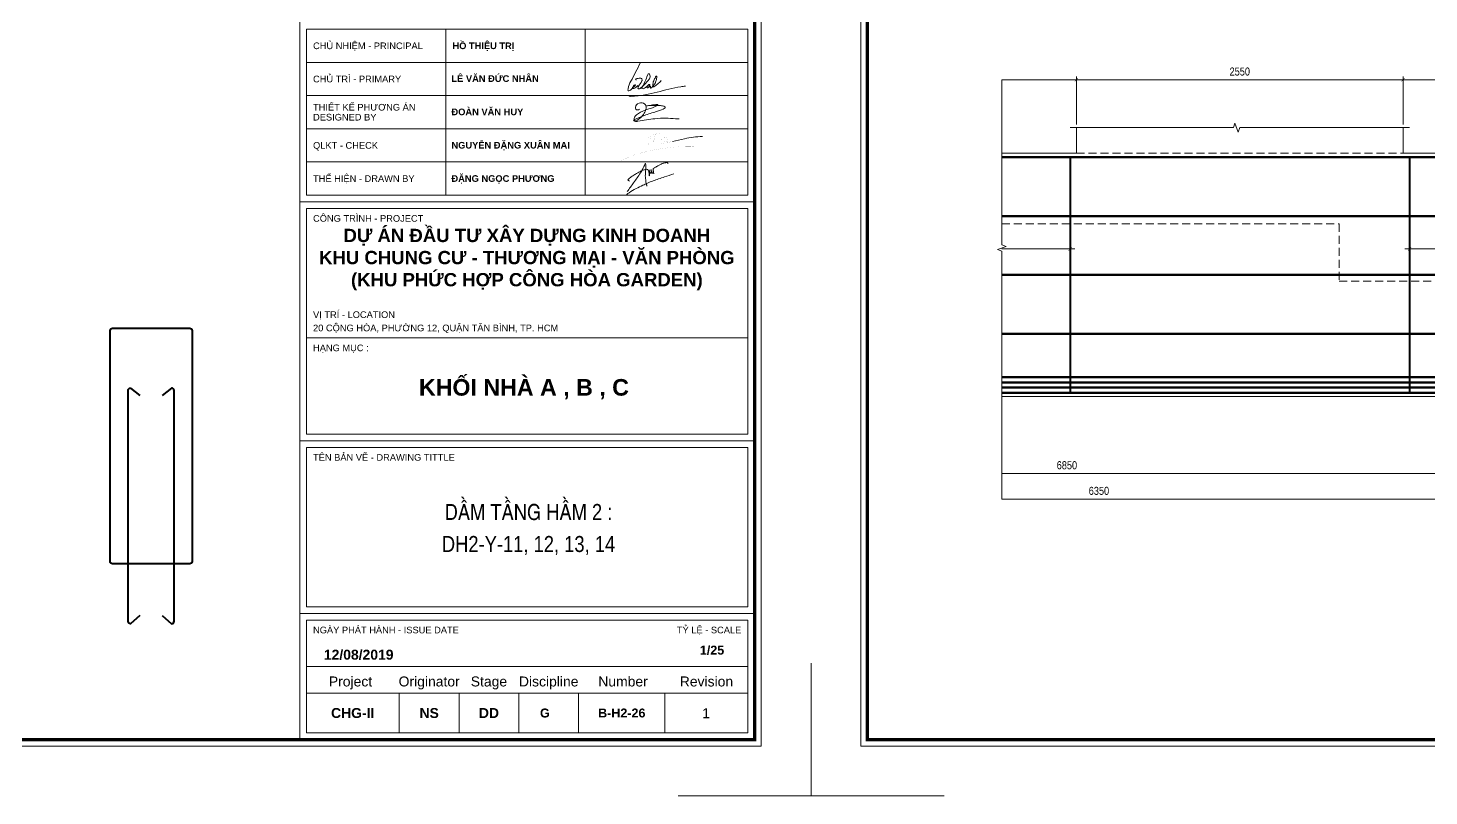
# Model space of a CAD drawing. Header units: millimetres. Extents: x 3014920 to 3563667, y -1638653 to -1356471.
# Drawn here: x 3165103 to 3176043, y -1621074 to -1615076 of the extents above; entities that cross this region are included whole.
import ezdxf
from ezdxf.enums import TextEntityAlignment as Align
from ezdxf.xclip import XClip

# ---------------------------------------------------------------- set-up
doc = ezdxf.new("R2010")
doc.units = ezdxf.units.MM
doc.header["$MEASUREMENT"] = 0
doc.header["$XCLIPFRAME"] = 0
doc.header["$PDMODE"] = 2
doc.linetypes.add('CENTER', pattern=[2, 1.25, -0.25, 0.25, -0.25])
doc.linetypes.add('HIDDEN', pattern=[0.375, 0.25, -0.125])
doc.layers.get('0').update_dxf_attribs({"lineweight": 9})
doc.layers.get('Defpoints').update_dxf_attribs({"color": 10, "lineweight": 0})
for name, color, linetype, lineweight in [('CDAI', 21, 'Continuous', 40), ('CHG_XX_Khung ten$0$TEXT', 7, 'Continuous', 15), ('CHUNHO', 7, 'CENTER', 13), ('CHUTO', 51, 'Continuous', 15), ('CTHEP', 50, 'Continuous', 50), ('DBAO', 90, 'Continuous', 13), ('DGIONG', 130, 'Continuous', 13), ('KTH', 154, 'Continuous', 9), ('Net khuat', 8, 'HIDDEN', 13)]:
    doc.layers.add(name, color=color, linetype=linetype, lineweight=lineweight)
doc.styles.add('ArialB', font='arialbd.ttf')
doc.styles.add('CHG_XX_Khung ten$0$A1 BORDER$0$ARIAL', font='arial.ttf')
doc.styles.add('CHG_XX_Khung ten$0$A1 BORDER$0$Arial - Bold', font='arialbd.ttf', dxfattribs={"height": 2.5})
doc.styles.add('CHG_XX_Khung ten$0$arial', font='arial.ttf')
doc.styles.add('CHG_XX_Khung ten$0$Arial - Bold', font='arialbd.ttf')
doc.styles.add('CHG_XX_Khung ten$0$title block pccc$0$ARIAL', font='arial.ttf')
doc.styles.add('CHG_XX_Khung ten$0$title block pccc$0$Arial - Bold', font='arialbd.ttf', dxfattribs={"height": 2.5})
doc.styles.add('Star-HelCon', font='VHELVCN_0.TTF')
doc.styles.add('TTP-HelCon', font='VHELVCN_0.TTF')
doc.dimstyles.new('TTP-25', dxfattribs={"dimscale": 25, "dimtxt": 2.5, "dimasz": 1, "dimexe": 1, "dimexo": 1, "dimgap": 0.09, "dimtad": 0, "dimdec": 4, "dimrnd": 1, "dimzin": 9, "dimdsep": 46, "dimtxsty": 'TTP-HelCon', "dimblk": 'ARCHTICK', "dimcen": 0.09, "dimdle": 1.5, "dimclrd": 256, "dimclre": 256, "dimclrt": 7, "dimadec": 0, "dimazin": 0, "dimtfac": 1, "dimtdec": 4, "dimtmove": 0, "dimatfit": 3, "dimldrblk": 'ARCHTICK', "dimfxl": 1, "dimtvp": 1, "dimtolj": 1, "dimtzin": 0, "dimarcsym": 0})

# ---------------------------------------------------------------- blocks, each defined once
blk = doc.blocks.new('_ArchTick')
at = {"color": 0, "linetype": 'ByBlock', "const_width": 0.15}
blk.add_lwpolyline([(-0.5, -0.5), (0.5, 0.5)], dxfattribs=at)
blk = doc.blocks.new('*D818')
at = {"layer": 'Defpoints', "color": 0, "transparency": 16777216}
for p in [(27550, 574), (27550, 300), (29450, 300)]:
    blk.add_point(p, dxfattribs=at)
at = {"layer": 'KTH', "lineweight": -2, "transparency": 16777216}
for p, q in [((29488, 574), (27513, 574)), ((27550, 325), (27550, 599)), ((29450, 325), (29450, 599))]:
    blk.add_line(p, q, dxfattribs=at)
at = {"layer": 'KTH', "lineweight": -2, "transparency": 16777216, "xscale": 25, "yscale": 25, "zscale": 25, "rotation": 180}
blk.add_blockref('_ArchTick', (27550, 574), dxfattribs=at)
at = {"layer": 'KTH', "lineweight": -2, "transparency": 16777216, "xscale": 25, "yscale": 25, "zscale": 25}
blk.add_blockref('_ArchTick', (29450, 574), dxfattribs=at)
at = {"layer": 'KTH', "color": 7, "transparency": 16777216, "insert": (28500, 638), "char_height": 62.5, "attachment_point": 5, "style": 'TTP-HelCon'}
blk.add_mtext('\\A1;1900', dxfattribs=at)
blk = doc.blocks.new('*D820')
at = {"layer": 'Defpoints', "color": 0, "transparency": 16777216}
for p in [(24950, -188), (21500, -550), (21500, -747)]:
    blk.add_point(p, dxfattribs=at)
at = {"layer": 'KTH', "lineweight": -2, "transparency": 16777216}
for p, q in [((24950, -213), (24950, -772)), ((21500, -575), (21500, -772)), ((24987, -747), (21463, -747))]:
    blk.add_line(p, q, dxfattribs=at)
at = {"layer": 'KTH', "lineweight": -2, "transparency": 16777216, "xscale": 25, "yscale": 25, "zscale": 25, "rotation": 180}
blk.add_blockref('_ArchTick', (21500, -747), dxfattribs=at)
at = {"layer": 'KTH', "lineweight": -2, "transparency": 16777216, "xscale": 25, "yscale": 25, "zscale": 25}
blk.add_blockref('_ArchTick', (24950, -747), dxfattribs=at)
at = {"layer": 'KTH', "color": 7, "transparency": 16777216, "insert": (23225, -677), "char_height": 62.5, "attachment_point": 5, "style": 'TTP-HelCon'}
blk.add_mtext('\\A1;6Þ12a300-3', dxfattribs=at)
blk = doc.blocks.new('*D822')
at = {"layer": 'Defpoints', "color": 0, "transparency": 16777216}
for p in [(22000, -2501), (28350, -2501), (28350, -2701)]:
    blk.add_point(p, dxfattribs=at)
at = {"layer": 'KTH', "lineweight": -2, "transparency": 16777216}
for p, q in [((22000, -2526), (22000, -2726)), ((28350, -2526), (28350, -2726)), ((21963, -2701), (28388, -2701))]:
    blk.add_line(p, q, dxfattribs=at)
at = {"layer": 'KTH', "lineweight": -2, "transparency": 16777216, "xscale": 25, "yscale": 25, "zscale": 25, "rotation": 180}
blk.add_blockref('_ArchTick', (22000, -2701), dxfattribs=at)
at = {"layer": 'KTH', "lineweight": -2, "transparency": 16777216, "xscale": 25, "yscale": 25, "zscale": 25}
blk.add_blockref('_ArchTick', (28350, -2701), dxfattribs=at)
at = {"layer": 'KTH', "color": 7, "transparency": 16777216, "insert": (25175, -2637), "char_height": 62.5, "attachment_point": 5, "style": 'TTP-HelCon'}
blk.add_mtext('\\A1;6350', dxfattribs=at)
blk = doc.blocks.new('*D827')
at = {"layer": 'Defpoints', "color": 0, "transparency": 16777216}
for p in [(27600, -545), (30550, -550), (30550, -747)]:
    blk.add_point(p, dxfattribs=at)
at = {"layer": 'KTH', "lineweight": -2, "transparency": 16777216}
for p, q in [((27600, -570), (27600, -772)), ((30550, -575), (30550, -772)), ((27563, -747), (30588, -747))]:
    blk.add_line(p, q, dxfattribs=at)
at = {"layer": 'KTH', "lineweight": -2, "transparency": 16777216, "xscale": 25, "yscale": 25, "zscale": 25, "rotation": 180}
blk.add_blockref('_ArchTick', (27600, -747), dxfattribs=at)
at = {"layer": 'KTH', "lineweight": -2, "transparency": 16777216, "xscale": 25, "yscale": 25, "zscale": 25}
blk.add_blockref('_ArchTick', (30550, -747), dxfattribs=at)
at = {"layer": 'KTH', "color": 7, "transparency": 16777216, "insert": (29075, -677), "char_height": 62.5, "attachment_point": 5, "style": 'TTP-HelCon'}
blk.add_mtext('\\A1;4Þ14a250-3', dxfattribs=at)
blk = doc.blocks.new('*D843')
at = {"layer": 'Defpoints', "color": 0, "transparency": 16777216}
for p in [(25000, 574), (25000, 200), (23400, -30)]:
    blk.add_point(p, dxfattribs=at)
at = {"layer": 'KTH', "lineweight": -2, "transparency": 16777216}
for p, q in [((23363, 574), (25037, 574)), ((23400, -5), (23400, 599)), ((25000, 225), (25000, 599))]:
    blk.add_line(p, q, dxfattribs=at)
at = {"layer": 'KTH', "lineweight": -2, "transparency": 16777216, "xscale": 25, "yscale": 25, "zscale": 25, "rotation": 180}
blk.add_blockref('_ArchTick', (23400, 574), dxfattribs=at)
at = {"layer": 'KTH', "lineweight": -2, "transparency": 16777216, "xscale": 25, "yscale": 25, "zscale": 25}
blk.add_blockref('_ArchTick', (25000, 574), dxfattribs=at)
at = {"layer": 'KTH', "color": 7, "transparency": 16777216, "insert": (24200, 638), "char_height": 62.5, "attachment_point": 5, "style": 'TTP-HelCon'}
blk.add_mtext('\\A1;1600', dxfattribs=at)
blk = doc.blocks.new('*D844')
at = {"layer": 'Defpoints', "color": 0, "transparency": 16777216}
for p in [(21500, -1570), (28350, -2200), (21500, -2501)]:
    blk.add_point(p, dxfattribs=at)
at = {"layer": 'KTH', "lineweight": -2, "transparency": 16777216}
for p, q in [((21500, -1595), (21500, -2526)), ((28350, -2225), (28350, -2526)), ((28388, -2501), (21463, -2501))]:
    blk.add_line(p, q, dxfattribs=at)
at = {"layer": 'KTH', "lineweight": -2, "transparency": 16777216, "xscale": 25, "yscale": 25, "zscale": 25, "rotation": 180}
blk.add_blockref('_ArchTick', (21500, -2501), dxfattribs=at)
at = {"layer": 'KTH', "lineweight": -2, "transparency": 16777216, "xscale": 25, "yscale": 25, "zscale": 25}
blk.add_blockref('_ArchTick', (28350, -2501), dxfattribs=at)
at = {"layer": 'KTH', "color": 7, "transparency": 16777216, "insert": (24925, -2437), "char_height": 62.5, "attachment_point": 5, "style": 'TTP-HelCon'}
blk.add_mtext('\\A1;6850', dxfattribs=at)
blk = doc.blocks.new('*D851')
at = {"layer": 'Defpoints', "color": 0, "transparency": 16777216}
for p in [(27550, 574), (25000, 200), (27550, 200)]:
    blk.add_point(p, dxfattribs=at)
at = {"layer": 'KTH', "lineweight": -2, "transparency": 16777216}
for p, q in [((24962, 574), (27587, 574)), ((25000, 225), (25000, 599)), ((27550, 225), (27550, 599))]:
    blk.add_line(p, q, dxfattribs=at)
at = {"layer": 'KTH', "lineweight": -2, "transparency": 16777216, "xscale": 25, "yscale": 25, "zscale": 25, "rotation": 180}
blk.add_blockref('_ArchTick', (25000, 574), dxfattribs=at)
at = {"layer": 'KTH', "lineweight": -2, "transparency": 16777216, "xscale": 25, "yscale": 25, "zscale": 25}
blk.add_blockref('_ArchTick', (27550, 574), dxfattribs=at)
at = {"layer": 'KTH', "color": 7, "transparency": 16777216, "insert": (26275, 638), "char_height": 62.5, "attachment_point": 5, "style": 'TTP-HelCon'}
blk.add_mtext('\\A1;2550', dxfattribs=at)
blk = doc.blocks.new('CHG_XX_Khung ten')
for p, q in [((687, 577), (687, 17)), ((687, 179), (824, 179)), ((687, 107), (824, 107)), ((687, 55), (824, 55))]:
    blk.add_line(p, q)
at = {"color": 9, "linetype": 'Continuous'}
for p, q in [((731, 231), (731, 181)), ((773, 231), (773, 181))]:
    blk.add_line(p, q, dxfattribs=at)
at = {"linetype": 'Continuous'}
for p, q in [((689, 39), (822, 39)), ((716.98, 31), (716.98, 19)), ((734.98, 31), (734.98, 19)), ((752.98, 31), (752.98, 19)), ((770.98, 31), (770.98, 19)), ((797, 31), (797, 19))]:
    blk.add_line(p, q, dxfattribs=at)
blk.add_lwpolyline([(15, 579), (826, 579), (826, 15), (15, 15)], close=True)
at = {"color": 4, "linetype": 'Continuous', "const_width": 1}
blk.add_lwpolyline([(17, 577), (824, 577), (824, 17), (17, 17)], close=True, dxfattribs=at)
at = {"color": 9, "linetype": 'Continuous'}
for points in [[(822, 221), (689, 221), (689, 231), (822, 231)], [(822, 211), (689, 211), (689, 221), (822, 221)], [(822, 201), (689, 201), (689, 211), (822, 211)], [(822, 191), (689, 191), (689, 201), (822, 201)], [(822, 181), (689, 181), (689, 191), (822, 191)]]:
    blk.add_lwpolyline(points, close=True, dxfattribs=at)
blk.add_lwpolyline([(822, 211), (689, 211), (822, 211)], dxfattribs=at)
at = {"linetype": 'Continuous'}
for points in [[(689, 177), (822, 177), (822, 138), (689, 138)], [(689, 109), (822, 109), (822, 138), (689, 138)], [(689, 105), (822, 105), (822, 57), (689, 57)], [(689, 53), (822, 53), (822, 31), (689, 31)], [(822, 19), (689, 19), (689, 31), (822, 31)]]:
    blk.add_lwpolyline(points, close=True, dxfattribs=at)
at = {"color": 1}
for points in [[(785.63, 182.08), (787.56, 184.76), (789.61, 187.7), (790.35, 188.98), (790.79, 189.92), (791.06, 190.59), (791.21, 189.09), (791.18, 188.31), (791.14, 187.75), (791.09, 186.47), (791.21, 185.58), (791.42, 184.31), (791.51, 183.99), (791.51, 183.74)], [(786.29, 185.19), (785.86, 185.61), (786.06, 185.86), (787.11, 186.7), (788.17, 187.35), (789.1, 187.9), (790.12, 188.41), (790.69, 188.61), (791.04, 188.74), (791.47, 188.79), (791.73, 188.72), (791.92, 188.61), (792.08, 188.33), (792.16, 188.06), (792.21, 187.84), (792.21, 187.27), (792.2, 187.05), (792.23, 186.85), (792.39, 187.1), (792.48, 187.84), (792.46, 188.12), (792.44, 188.61), (792.46, 188.03), (792.53, 187.67), (792.73, 187.74), (792.86, 187.87), (792.9, 188.09), (792.9, 188.28), (792.87, 188.7), (792.91, 188.19), (792.93, 187.79), (792.94, 187.69), (793.11, 187.61), (793.31, 187.73), (793.45, 187.93), (793.48, 188.22), (793.48, 188.64), (793.48, 189.05), (793.48, 188.49), (793.56, 187.84), (793.63, 187.45), (793.48, 188.6), (793.51, 188.92), (794.2, 189.45), (794.72, 189.76), (795.44, 190.17), (796.2, 190.5), (796.65, 190.69), (797.26, 190.79), (797.77, 190.74), (797.95, 190.55)], [(785.43, 181.21), (786.17, 181.73), (788.31, 183), (790.34, 184), (791.77, 184.64), (795.08, 185.91), (796.87, 186.5), (799.7, 187.42)]]:
    blk.add_spline(points, degree=3, dxfattribs=at)
at = {"layer": 'CHG_XX_Khung ten$0$TEXT', "color": 1}
blk.add_lwpolyline([(801.29, 204.04, -0.124137), (800.16, 204.02, 0.028888), (797.25, 204.19, 0.026156), (793.98, 204.04, 0.007061), (788.86, 203.28, -0.091769), (787.85, 203.27, -0.25841), (787.51, 203.62, -0.039719), (788.28, 204, -0.004242), (791.23, 205.18, -0.019244), (794.8, 206.31, 0.094204), (797.02, 207.28, 0.504882), (796.98, 207.63, 0.07616), (796.3, 207.87, 0.041135), (794.97, 208.03, 0.034641), (791.34, 207.9, 0.01407), (792.8, 208.12, 0.003668), (794.71, 208.36, -0.800617), (794.79, 208.18, -0.093248), (793.21, 207.32, 0.020479), (791.05, 206.59, 0.096842), (788.38, 205.18, 0.259163), (787.77, 203.63, 0.564182), (788.17, 203.39, 0.087383), (789.69, 204.36, 0.156422), (791.35, 207.23, 0.228987), (790.91, 208.45, 0.272068), (789.19, 208.76, 0.293527), (788.08, 207.43, 0.171419), (788.25, 206.94, 0.281707), (788.69, 206.7, 0.217513), (789.34, 206.92)], format="xyb", dxfattribs=at)
at = {"layer": 'CHG_XX_Khung ten$0$TEXT', "color": 1, "const_width": 0.0121}
for points in [[(791.6, 198.34, 0.143835), (794.1, 199.89, -0.075685), (793.5, 197.02, -0.172299), (794.95, 199.92, -0.299798), (795.6, 198.96, -0.170508), (795.36, 197.75, 0.168316), (795.11, 197.03)], [(791.95, 196.04, -0.054469), (792.33, 197.1, 0.103257), (792.78, 199.38)], [(797.47, 197.92, 0.401177), (797.3, 198.32, 0.483935), (795.9, 197.43, 0.196997), (796.02, 196.61, 0.296639), (796.38, 196.53, 0.183057), (797.12, 197.39)], [(806.31, 195.73, -0.026807), (805.12, 195.66, 0.027369), (800.25, 195.52, 0.022423), (795.26, 194.89, 0.038275), (791.04, 194.04, 0.053272), (785.95, 192.37, 0.118692), (783.44, 190.96)], [(797.48, 198.09, 0.142769), (797.07, 197.1, 0.220826), (797.29, 196.56, 0.106687), (798.07, 198.16, 0.181562), (797.64, 197.4, -0.039872), (797.25, 196.09, -0.060225), (798.09, 197.69, 0.017174), (797.52, 196.45, -0.149286), (799.3, 197.16)]]:
    blk.add_lwpolyline(points, format="xyb", dxfattribs=at)
at = {"layer": 'CHG_XX_Khung ten$0$TEXT', "color": 1}
for centre, radius, start, end in [((808.51, 174.85), 23.83, 90.5448, 103.6788), ((793.37, 230.45), 33.81, 280.1185, 286.3373)]:
    blk.add_arc(centre, radius, start, end, dxfattribs=at)
for points in [[(789.62, 220.97), (786.72, 215.31), (785.87, 213.03), (785.94, 212.46), (786.42, 212.53), (787.18, 213.24), (787.77, 213.73), (788.12, 214.16), (788.07, 214.29), (787.94, 214.27), (787.28, 213.56), (787.2, 213.33), (787.26, 213.21), (787.44, 213.16), (787.7, 213.23), (788.87, 214.02)], [(788.4, 215.73), (788.18, 215.82), (788.21, 216), (788.32, 216.07), (788.7, 216.16), (789.23, 216.24), (789.76, 216.24), (790.01, 216.08), (790.1, 215.79), (790.05, 215.41), (788.96, 213.65), (788.88, 213.4), (788.88, 213.13), (789, 213.02), (789.17, 213.01), (789.51, 213.17), (790.77, 214.27), (791.67, 215.27), (792.3, 216.07), (792.5, 216.66), (792.49, 217.11), (792.33, 217.45), (792.13, 217.58), (791.94, 217.52), (791.73, 217.16), (790.12, 213.5), (790.04, 213.21), (790.14, 213.12), (791.53, 213.7), (792.32, 214.06), (792.42, 214.24), (792.36, 214.39), (792.17, 214.35), (791.86, 214.12), (791.68, 213.82), (791.57, 213.47), (791.67, 213.35), (791.96, 213.42), (792.51, 213.89), (792.61, 213.78), (792.55, 213.52), (792.61, 213.3), (792.77, 213.25), (793.05, 213.46), (794.1, 214.86), (794.42, 215.85), (794.57, 216.45), (794.53, 216.83), (794.42, 216.89), (794.27, 216.8), (794.14, 216.57), (793.62, 215.47), (793.41, 214.74), (793.36, 214.18), (793.41, 213.82), (793.56, 213.67), (793.77, 213.71), (794.19, 213.99), (795.35, 214.98), (795.89, 215.51)], [(786.22, 211.12), (786.28, 210.87), (786.71, 210.78), (801.78, 213.69), (803.18, 213.88)]]:
    blk.add_spline(points, degree=3, dxfattribs=at)
at = {"layer": 'Defpoints', "color": 1, "ltscale": 2}
for points in [[(40.06, 0), (0, 0), (0, 40)], [(800.94, 0), (841, 0), (841, 40)]]:
    blk.add_lwpolyline(points, dxfattribs=at)
for s, height, style, p in [('CHỦ NHIỆM - PRINCIPAL', 2, 'CHG_XX_Khung ten$0$title block pccc$0$ARIAL', (691, 226)), ('HỒ THIỆU TRỊ', 2, 'CHG_XX_Khung ten$0$title block pccc$0$Arial - Bold', (733, 226)), ('CHỦ TRÌ - PRIMARY', 2, 'CHG_XX_Khung ten$0$title block pccc$0$ARIAL', (691, 216)), ('LÊ VĂN ĐỨC NHÂN', 2.0073, 'CHG_XX_Khung ten$0$Arial - Bold', (732.68, 216.13)), ('THIẾT KẾ PHƯƠNG ÁN', 2, 'CHG_XX_Khung ten$0$title block pccc$0$ARIAL', (691, 207.5)), ('ĐOÀN VĂN HUY', 2.0073, 'CHG_XX_Khung ten$0$Arial - Bold', (732.68, 206.09)), ('DESIGNED BY', 2, 'CHG_XX_Khung ten$0$title block pccc$0$ARIAL', (691, 204.5)), ('QLKT - CHECK', 2, 'CHG_XX_Khung ten$0$title block pccc$0$ARIAL', (691, 196)), ('NGUYỄN ĐẶNG XUÂN MAI', 2.0073, 'CHG_XX_Khung ten$0$Arial - Bold', (732.68, 196.05)), ('THỂ HIỆN - DRAWN BY', 2, 'CHG_XX_Khung ten$0$title block pccc$0$ARIAL', (691, 186)), ('ĐẶNG NGỌC PHƯƠNG', 2.0073, 'CHG_XX_Khung ten$0$Arial - Bold', (732.68, 186.02)), ('CÔNG TRÌNH - PROJECT', 2, 'CHG_XX_Khung ten$0$A1 BORDER$0$ARIAL', (691, 174)), ('VỊ TRÍ - LOCATION', 2, 'CHG_XX_Khung ten$0$A1 BORDER$0$ARIAL', (691, 145)), ('20 CỘNG HÒA, PHƯỜNG 12, QUẬN TÂN BÌNH, TP. HCM', 2, 'CHG_XX_Khung ten$0$A1 BORDER$0$ARIAL', (691, 141)), ('HẠNG MỤC :', 2, 'CHG_XX_Khung ten$0$A1 BORDER$0$ARIAL', (691, 135)), ('TÊN BẢN VẼ - DRAWING TITTLE', 2, 'CHG_XX_Khung ten$0$A1 BORDER$0$ARIAL', (691, 102)), ('NGÀY PHÁT HÀNH - ISSUE DATE', 2, 'CHG_XX_Khung ten$0$A1 BORDER$0$ARIAL', (691, 50))]:
    blk.add_text(s, height=height, dxfattribs=dict(style=style)).set_placement(p, align=Align.MIDDLE_LEFT)
at = {"style": 'CHG_XX_Khung ten$0$A1 BORDER$0$ARIAL'}
blk.add_text('TỶ LỆ - SCALE', height=2, dxfattribs=at).set_placement((820, 50), align=Align.MIDDLE_RIGHT)
for s, style, p in [('12/08/2019', 'CHG_XX_Khung ten$0$A1 BORDER$0$Arial - Bold', (704.75, 42.57)), ('Project', 'CHG_XX_Khung ten$0$A1 BORDER$0$ARIAL', (702.28, 34.5)), ('Originator', 'CHG_XX_Khung ten$0$A1 BORDER$0$ARIAL', (725.98, 34.5)), ('Stage', 'CHG_XX_Khung ten$0$A1 BORDER$0$ARIAL', (743.98, 34.5)), ('Discipline', 'CHG_XX_Khung ten$0$A1 BORDER$0$ARIAL', (761.98, 34.5)), ('Number', 'CHG_XX_Khung ten$0$A1 BORDER$0$ARIAL', (784.37, 34.5)), ('Revision', 'CHG_XX_Khung ten$0$A1 BORDER$0$ARIAL', (809.5, 34.5)), ('CHG-II', 'CHG_XX_Khung ten$0$A1 BORDER$0$Arial - Bold', (702.94, 25)), ('NS', 'CHG_XX_Khung ten$0$A1 BORDER$0$Arial - Bold', (725.98, 25)), ('DD', 'CHG_XX_Khung ten$0$A1 BORDER$0$Arial - Bold', (743.98, 25)), ('1', 'CHG_XX_Khung ten$0$arial', (809.36, 24.93))]:
    blk.add_text(s, height=3, dxfattribs=dict(style=style)).set_placement(p, align=Align.MIDDLE_CENTER)
at = {"attachment_point": 2, "style": 'CHG_XX_Khung ten$0$A1 BORDER$0$Arial - Bold'}
for s, insert, char_height, width in [('DỰ ÁN ĐẦU TƯ XÂY DỰNG KINH DOANH\\PKHU CHUNG CƯ - THƯƠNG MẠI - VĂN PHÒNG\\P(KHU PHỨC HỢP CÔNG HÒA GARDEN)', (755.4, 170.88), 4, 159.8745), ('KHỐI NHÀ A , B , C', (754.52, 125.61), 5, 104.1229)]:
    blk.add_mtext(s, dxfattribs=dict(at, insert=insert, char_height=char_height, width=width))
blk = doc.blocks.new('2Y-15')
at = {"layer": 'CDAI', "elevation": 0}
for points in [[(24949.99999, -30), (24949.99999, -1870)], [(27600.00489, -30), (27600.00489, -1870)]]:
    blk.add_lwpolyline(points, dxfattribs=at)
at = {"layer": 'CTHEP'}
for p, q in [((6725.00001, -30), (39470, -30)), ((39394.99693, -490), (6758.73211, -490)), ((39394.99693, -950), (6760.17004, -950)), ((39394.99693, -1409.99999), (6760.17004, -1410))]:
    blk.add_line(p, q, dxfattribs=at)
at = {"layer": 'CTHEP', "elevation": 0}
for points in [[(6725.00001, -1870), (39460.00179, -1870), (39460.00179, -1169.52907)], [(21500.0075, -1750.00001), (30550.0075, -1750.00002)], [(21500.0075, -1790.00001), (30550.0075, -1790.00001)], [(21500.0075, -1830), (30550.0075, -1830.00001)]]:
    blk.add_lwpolyline(points, dxfattribs=at)
at = {"layer": 'DBAO', "linetype": 'Continuous'}
for p, q in [((24999.99999, 200), (24999.99999, 0)), ((27549.99999, 200), (27549.99999, 0)), ((22000.00771, 0), (24999.99999, 0)), ((27549.99999, 0), (32200.00891, 0))]:
    blk.add_line(p, q, dxfattribs=at)
at = {"layer": 'DBAO', "linetype": 'Continuous', "elevation": 0, "flags": 128}
blk.add_lwpolyline([(39500, 0), (39500, -1900), (17400, -1900), (17400, -1900)], dxfattribs=at)
at = {"layer": 'DGIONG', "linetype": 'Continuous', "elevation": 0, "flags": 128}
blk.add_lwpolyline([(27599.99999, 200), (26274.77215, 200), (26262.27215, 165.65653), (26237.27215, 234.34347), (26224.77215, 200), (24949.98499, 200)], dxfattribs=at)
at = {"layer": 'Net khuat', "ltscale": 250}
for p, q in [((24999.99999, 0), (27549.99999, 0)), ((27549.99249, 0), (27549.99999, 0)), ((22125.00771, -550), (27050.00001, -550)), ((27050.00001, -550), (27050.00001, -1000)), ((27050.00001, -1000), (28350, -1000))]:
    blk.add_line(p, q, dxfattribs=at)
at = {"layer": 'KTH'}
for base, p1, p2, picture, middle in [((24999.99999, 574.00461), (23400.22785, -30), (24999.99999, 200), '*D843', (24200.11392, 637.83794)), ((27549.99999, 574.00461), (24999.99999, 200), (27549.99999, 200), '*D851', (26274.99999, 637.83794)), ((21500.0075, -2501.04426), (28350.0075, -2200), (21500.0075, -1570), '*D844', (24925.0075, -2437.21093))]:
    dim = blk.add_linear_dim(base=base, p1=p1, p2=p2, angle=180, dimstyle='TTP-25', override={"dimtmove": 1}, dxfattribs=at)
    dim.commit()
    dim.dimension.update_dxf_attribs({"geometry": picture, "text_midpoint": middle})
dim = blk.add_linear_dim(base=(27550.00749, 574.00461), p1=(29450.0075, 300), p2=(27550.00749, 300), dimstyle='TTP-25', override={"dimtmove": 1}, dxfattribs=at)
dim.commit()
dim.dimension.update_dxf_attribs({"geometry": '*D818', "text_midpoint": (28500.0075, 637.83794)})
for base, p1, p2, text, picture, middle in [((21500.0075, -747.13667), (24949.99999, -188.06488), (21500.0075, -550), '6Þ12a300-3', '*D820', (23225.00375, -677.22)), ((30550.0075, -747.13668), (27600.00489, -545.39962), (30550.0075, -550.00001), '4Þ14a250-3', '*D827', (29075.0062, -677.22001))]:
    dim = blk.add_linear_dim(base=base, p1=p1, p2=p2, text=text, dimstyle='TTP-25', override={"dimtmove": 1}, dxfattribs=at)
    dim.commit()
    dim.dimension.update_dxf_attribs({"geometry": picture, "text_midpoint": middle})
dim = blk.add_linear_dim(base=(28350.0075, -2701), p1=(22000.0075, -2501.04426), p2=(28350.0075, -2501.04426), angle=180, dimstyle='TTP-25', override={"dimtmove": 1}, dxfattribs=at)
dim.commit()
dim.dimension.update_dxf_attribs({"geometry": '*D822', "text_midpoint": (25175.0075, -2701), "dimtype": 128})

msp = doc.modelspace()

# ---------------------------------------------------------------- linework, layer by layer
at = {"layer": 'CDAI', "elevation": 0}
msp.add_lwpolyline([(3165763.19651, -1617421.30225), (3166365.69651, -1617421.30225, -0.4142135624), (3166384.44651, -1617440.05225), (3166384.44651, -1619242.55225, -0.4142135624), (3166365.69651, -1619261.30225), (3165763.19651, -1619261.30225, -0.4142135624), (3165744.44651, -1619242.55225), (3165744.44651, -1617440.05225, -0.4142135624)], format="xyb", close=True, dxfattribs=at)
for points in [[(3165976.75335, -1619666.03998), (3165903.9108, -1619728.9734, -0.4142135624), (3165885.1608, -1619710.2234), (3165885.1608, -1617907.7234, -0.4142135624), (3165903.9108, -1617888.9734), (3165976.75335, -1617945.37817)], [(3166152.13967, -1619666.03998), (3166224.98222, -1619728.9734, 0.4142135624), (3166243.73222, -1619710.2234), (3166243.73222, -1617907.7234, 0.4142135624), (3166224.98222, -1617888.9734), (3166152.13967, -1617945.37817)]]:
    msp.add_lwpolyline(points, format="xyb", dxfattribs=at)
at = {"layer": 'DGIONG', "linetype": 'Continuous', "elevation": 0, "flags": 128}
msp.add_lwpolyline([(3172708.44796, -1618755.5725), (3172708.44805, -1616819.01636), (3172674.10458, -1616806.51636), (3172742.79152, -1616781.51636), (3172708.44805, -1616769.01636), (3172708.44794, -1615480.56789)], dxfattribs=at)

# ---------------------------------------------------------------- block references
at = {"layer": 'DGIONG', "color": 5}
ref = msp.add_blockref('2Y-15', (3148290.86881, -1616054.5725), dxfattribs=at)
XClip(ref).set_block_clipping_path([(24417.57909091, -3548.235848377), (40323.6877283179, 987.3359905172)])

# ---------------------------------------------------------------- texts
at = {"layer": 'CHUNHO', "style": 'Star-HelCon'}
for s, p in [('DAÀM TAÀNG HAÀM 2 :', (3169011.7763, -1618918.83476)), ('DH2-Y-11, 12, 13, 14', (3169011.7763, -1619168.83476))]:
    msp.add_text(s, height=125, dxfattribs=at).set_placement(p, align=Align.CENTER)
at = {"layer": 'CHUTO', "color": 7, "style": 'ArialB'}
msp.add_text('1/25', height=70, dxfattribs=at).set_placement((3170349.73129, -1619970.30944))
for s, p in [('G', (3169139.22624, -1620461.20976)), ('B-H2-26', (3169739.88574, -1620461.20976))]:
    msp.add_text(s, height=70, dxfattribs=at).set_placement(p, align=Align.CENTER)

# ---------------------------------------------------------------- next in the draw order: block references
at = {"color": 5, "xscale": 25.92478421704392, "yscale": 25.92478421704392, "zscale": 25.92478421704392}
msp.add_blockref('CHG_XX_Khung ten', (3149415.08851, -1621074.38806), dxfattribs=at)

# ---------------------------------------------------------------- next in the draw order: block references
msp.add_blockref('CHG_XX_Khung ten', (3171217.83203, -1621074.38806), dxfattribs=at)

doc.saveas('drawing.dxf')
